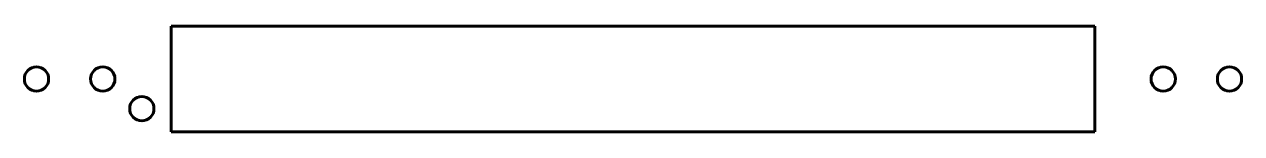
# Model space of a CAD drawing. Header units: millimetres. Extents: x 824 to 1099, y 195 to 219.
import ezdxf

# ---------------------------------------------------------------- set-up
doc = ezdxf.new("R2010")
doc.units = ezdxf.units.MM
doc.linetypes.add('K5LT_BASIC', pattern=[0])
doc.layers.add('Системный слой', color=7, linetype='Continuous')

msp = doc.modelspace()

# ---------------------------------------------------------------- linework, layer by layer
at = {"layer": 'Системный слой', "color": 150, "linetype": 'K5LT_BASIC', "lineweight": 60, "true_color": 0x0080ff}
for p, q in [((856.89, 195.31), (856.89, 219.31)), ((1065.89, 219.31), (856.89, 219.31)), ((1065.89, 219.31), (1065.89, 195.31)), ((856.89, 195.31), (1065.89, 195.31))]:
    msp.add_line(p, q, dxfattribs=at)
for centre in [(826.39, 207.31), (841.39, 207.31), (1081.39, 207.31), (1096.39, 207.31), (850.23, 200.58)]:
    msp.add_circle(centre, 2.75, dxfattribs=at)

doc.saveas('drawing.dxf')
